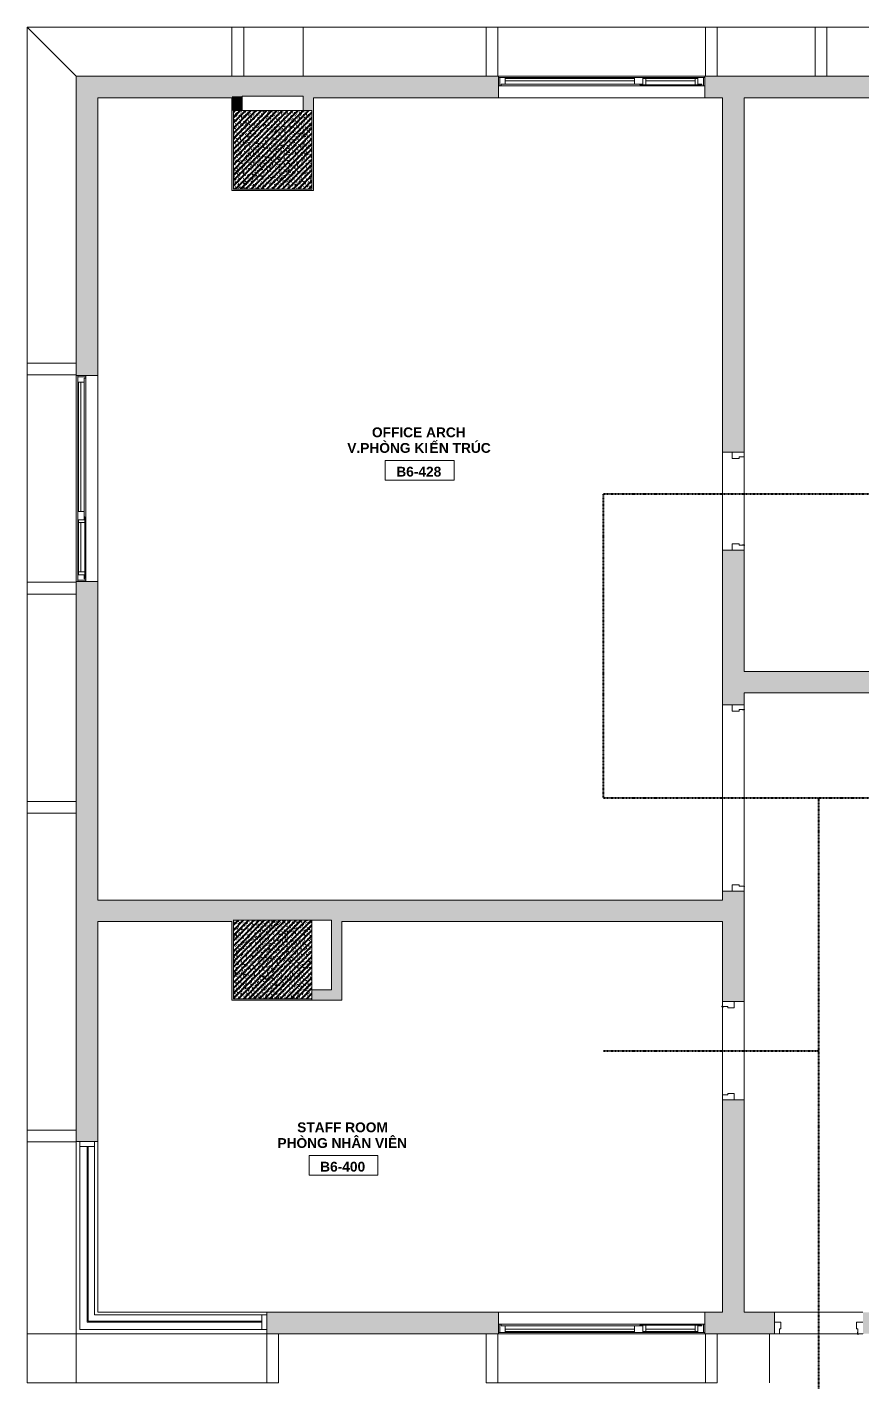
# Model space of a CAD drawing. Header units: millimetres. Extents: x -32790 to 17860, y 16874 to 75497.
# Drawn here: x -32790 to -24280, y 61682 to 75497 of the extents above; entities that cross this region are included whole.
import ezdxf

# ---------------------------------------------------------------- set-up
doc = ezdxf.new("R2010")
doc.units = ezdxf.units.MM
doc.linetypes.add('Dash', pattern=[6.35, 3.175, -3.175])
doc.linetypes.add('dash 1-1', pattern=[2, 1, -1])
for name, color, linetype, lineweight in [('A-AREA-IDEN', 2, 'Continuous', 9), ('A-DETL', 90, 'Continuous', 5), ('A-DOOR', 31, 'Continuous', 5), ('A-DOOR-FRAM', 31, 'Continuous', 5), ('A-FLOR', 192, 'Continuous', 5), ('A-GLAZ', 151, 'Continuous', 5), ('A-GLAZ-CWMG', 51, 'Continuous', 5), ('A-GLAZ-HDLN', 1, 'Dash', 5), ('A-WALL', 113, 'Continuous', 5), ('A-WALL-PATT', 111, 'Continuous', 5), ('S-COLS', 52, 'Continuous', 5)]:
    doc.layers.add(name, color=color, linetype=linetype, lineweight=lineweight)
doc.styles.add('Arial_B', font='arialbd.ttf', dxfattribs={"height": 100})
doc.styles.add('Arial_B_1', font='arialbd.ttf', dxfattribs={"height": 100})
pattern_1 = [(50, (0, 0), (63.763904, -5.57885), [6.668, -73.343]), (355, (0, 0), (-12.334876, 66.869514), [5.334, -58.674]), (100.451, (5.314, -0.465), (51.43036, 61.29098), [5.667, -62.332]), (46.184, (0, 17.78), (94.87722, -14.714836), [10.001, -110.014]), (96.636, (7.91, 16.55), (83.09115, 86.5993), [8.5, -93.497]), (351.184, (0, 17.78), (83.09204, 86.59928), [8.001, -88.011]), (21, (8.89, 13.335), (53.064487, -35.792726), [6.667, -73.342]), (326, (8.89, 13.335), (21.63066, 64.46546), [5.334, -58.674]), (71.451, (13.31, 10.35), (74.69646, 28.672367), [5.667, -62.332]), (37.5, (0, 0), (1.080413, 29.594271), [1.676, -56.286, 1.676, -57.887, -58.896]), (37.5, (0, 0), (1.080413, 29.594271), [-117.526, 1.676, -57.22]), (7.5, (0, 0), (23.386368, 35.063507), [1.676, -32.283, 1.676, -54.953, -22.447]), (7.5, (0, 0), (23.386368, 35.063507), [-90.589, 1.676, -20.771]), (327.5, (-19.825, 0), (47.456567, -2.0054684), [1.676, -20.549, 1.676, -67.666, -92.011]), (327.5, (-19.825, 0), (47.456567, -2.0054684), [-91.567, 1.676, -90.335]), (317.5, (-28.715, 0), (51.844948, 8.89904), [1.676, -27.216, 1.676, -44.374, -65.342]), (317.5, (-28.715, 0), (51.844948, 8.89904), [-74.943, 1.676, -63.665]), (45, (0, 0), (-26.715908, 26.715908), []), (45, (0, 10.89), (-26.715908, 26.715908), [])]

# ---------------------------------------------------------------- blocks, each defined once
blk = doc.blocks.new('DP3-D402 - DP3-D402-9238602-4th Traffic Floor Plan - Pedestrian')
at = {"layer": 'A-DOOR'}
for p, q in [((-901, 110), (-950, 110)), ((-900, 108), (-900, 94)), ((-900, 94), (-897, 94)), ((-900, 60), (-900, 94)), ((-885, 60), (-900, 60)), ((-897, 94), (-897, 113)), ((-885, -10), (-885, 60)), ((900, 60), (885, 60)), ((885, 60), (885, -10)), ((897, 113), (897, 94)), ((897, 94), (900, 94)), ((900, 94), (900, 108)), ((900, 94), (900, 60)), ((950, 110), (901, 110)), ((-950, -10), (-885, -10)), ((885, -10), (950, -10))]:
    blk.add_line(p, q, dxfattribs=at)
for centre, radius, start, end in [((-900, 113), 3, 0, 249.3211), ((-900, 113), 3, 58.6638, 131.9935), ((-900, 113), 3, 58.6638, 131.9935), ((-900, 113), 3, 58.6638, 131.9935), ((-900, 113), 3, 58.6638, 131.9935), ((-900, 113), 3, 58.6638, 131.9935), ((-900, 113), 3, 58.6638, 131.9935), ((-900, 113), 3, 58.6638, 131.9935), ((-902, 108), 2.19, 3.0662, 59.0753), ((900, 113), 3, 290.6789, 180), ((900, 113), 3, 48.0065, 121.3362), ((900, 113), 3, 48.0065, 121.3362), ((900, 113), 3, 48.0065, 121.3362), ((900, 113), 3, 48.0065, 121.3362), ((900, 113), 3, 48.0065, 121.3362), ((900, 113), 3, 48.0065, 121.3362), ((900, 113), 3, 48.0065, 121.3362), ((902, 108), 2.19, 120.9247, 176.9338)]:
    blk.add_arc(centre, radius, start, end, dxfattribs=at)
blk = doc.blocks.new('DP3-D301 - DP3-D301-9166700-4th Traffic Floor Plan - Pedestrian')
at = {"layer": 'A-DOOR'}
for p, q in [((447, 113), (447, 94)), ((447, 94), (450, 94)), ((450, 94), (450, 108))]:
    blk.add_line(p, q, dxfattribs=at)
for centre, radius, start, end in [((450, 113), 3, 290.6789, 180), ((450, 113), 3, 48.0065, 121.3362), ((450, 113), 3, 48.0065, 121.3362), ((450, 113), 3, 48.0065, 121.3362), ((450, 113), 3, 48.0065, 121.3362), ((450, 113), 3, 48.0065, 121.3362), ((450, 113), 3, 48.0065, 121.3362), ((450, 113), 3, 48.0065, 121.3362), ((452, 108), 2.19, 120.9247, 176.9338)]:
    blk.add_arc(centre, radius, start, end, dxfattribs=at)
at = {"layer": 'A-DOOR-FRAM'}
for p, q in [((-450, 110), (-500, 110)), ((-450, 60), (-450, 110)), ((-435, 60), (-450, 60)), ((-435, -10), (-435, 60)), ((450, 60), (435, 60)), ((435, 60), (435, -10)), ((450, 94), (450, 60)), ((500, 110), (451, 110)), ((-500, -10), (-435, -10)), ((435, -10), (500, -10))]:
    blk.add_line(p, q, dxfattribs=at)
blk = doc.blocks.new('DP3-D304 - DP3-D304-10885551-4th Traffic Floor Plan - Pedestrian')
at = {"layer": 'A-DOOR'}
for p, q in [((-450, 110), (-500, 110)), ((-450, 56), (-450, 110)), ((-435, 56), (-450, 56)), ((-435, -10), (-435, 56)), ((450, 56), (435, 56)), ((435, 56), (435, -10)), ((447, 113), (447, 94)), ((447, 94), (450, 94)), ((450, 94), (450, 108)), ((450, 94), (450, 56)), ((500, 110), (451, 110)), ((-500, -10), (-435, -10)), ((435, -10), (500, -10))]:
    blk.add_line(p, q, dxfattribs=at)
for centre, radius, start, end in [((450, 113), 3, 290.6789, 180), ((450, 113), 3, 48.0065, 121.3362), ((450, 113), 3, 48.0065, 121.3362), ((450, 113), 3, 48.0065, 121.3362), ((450, 113), 3, 48.0065, 121.3362), ((450, 113), 3, 48.0065, 121.3362), ((450, 113), 3, 48.0065, 121.3362), ((450, 113), 3, 48.0065, 121.3362), ((452, 108), 2.19, 120.9247, 176.9338)]:
    blk.add_arc(centre, radius, start, end, dxfattribs=at)
blk = doc.blocks.new('VGU_CLUSTER_W5A - W5B - VGU_CLUSTER_W5A - W5B-8601473-4th Traffic Floor Plan - Pedestrian')
at = {"layer": 'A-GLAZ', "lineweight": 9}
for p, q in [((-1037, 95), (-1050, 95)), ((-1050, 12), (-1037, 12)), ((-1037, 95), (-1037, 12)), ((-981, 95), (-1037, 95)), ((-1037, 12), (-1037, 95)), ((-1037, 12), (-1022, 12)), ((-1022, 12), (-1022, 28)), ((-1022, 28), (-981, 28)), ((-981, 28), (-1011, 28)), ((-1011, 28), (-1011, 21)), ((-1011, 21), (-951, 21)), ((-981, 28), (-981, 95)), ((-981, 88), (-981, 28)), ((-951, 88), (-981, 88)), ((-951, 21), (-951, 88)), ((-449, 88), (-951, 88)), ((-951, 88), (-951, 63)), ((-951, 63), (-449, 63)), ((-419, 88), (-449, 88)), ((-449, 88), (-449, 21)), ((-449, 63), (-449, 88)), ((-449, 21), (-389, 21)), ((-336, 95), (-419, 95)), ((-419, 95), (-419, 28)), ((-419, 28), (-419, 88)), ((-419, 28), (-336, 28)), ((-389, 28), (-419, 28)), ((-389, 21), (-389, 28)), ((-336, 28), (-336, 95)), ((981, 88), (-336, 88)), ((-336, 88), (-336, 63)), ((-336, 63), (981, 63)), ((1037, 95), (981, 95)), ((981, 95), (981, 28)), ((981, 63), (981, 88)), ((981, 28), (1022, 28)), ((1022, 28), (1022, 12)), ((1022, 12), (1037, 12)), ((1037, 12), (1037, 95)), ((1050, 95), (1037, 95)), ((1037, 95), (1037, 12)), ((1037, 12), (1050, 12))]:
    blk.add_line(p, q, dxfattribs=at)
at = {"layer": 'A-GLAZ'}
for p, q in [((-1022, 12), (1022, 12)), ((-419, 95), (-981, 95)), ((-951, 21), (-449, 21)), ((981, 95), (-336, 95)), ((-336, 28), (981, 28))]:
    blk.add_line(p, q, dxfattribs=at)
at = {"layer": 'A-GLAZ-HDLN'}
for p, q in [((-449, 95), (-951, 95)), ((-898, 95), (-951, 95)), ((-700, 95), (-713, 95)), ((-687, 95), (-700, 95))]:
    blk.add_line(p, q, dxfattribs=at)
blk = doc.blocks.new('Rectangular Mullion - TWOG-PROFILE-Mullion-120X500-10227434-4th Traffic Floor Plan - Pedestrian')
at = {"layer": 'A-GLAZ-CWMG'}
for p, q in [((-60, -250), (-60, 250)), ((-60, 250), (60, 250)), ((60, 250), (60, -250)), ((60, -250), (-60, -250))]:
    blk.add_line(p, q, dxfattribs=at)
blk = doc.blocks.new('DP3-D101 - DP3-D101-V12-4th Traffic Floor Plan - Pedestrian')
at = {"layer": 'A-DOOR'}
for p, q in [((-447, 10), (-388, 10)), ((-385, 7), (-385, -57)), ((385, -57), (385, 7)), ((388, 10), (447, 10)), ((-403, -110), (-447, -110)), ((-400, -63), (-400, -107)), ((-388, -60), (-397, -60)), ((397, -60), (388, -60)), ((397, -94), (397, -113)), ((400, -94), (397, -94)), ((400, -94), (400, -63)), ((400, -108), (400, -94)), ((447, -110), (403, -110))]:
    blk.add_line(p, q, dxfattribs=at)
for centre, radius, start, end in [((-447, 7), 3, 90, 180), ((-447, 7), 3, 90, 180), ((-388, 7), 3, 0, 90), ((-388, 7), 3, 0, 90), ((388, 7), 3, 90, 180), ((388, 7), 3, 150, 180), ((388, 7), 3, 90, 135), ((447, 7), 3, 0, 90), ((447, 7), 3, 45, 90), ((447, 7), 3, 0, 30), ((-447, -107), 3, 179.9639, 270), ((-447, -107), 3, 179.9639, 218.5508), ((-447, -107), 3, 231.4131, 270), ((-403, -107), 3, 270, 360), ((-403, -107), 3, 270, 0), ((-397, -63), 3, 90, 180), ((-388, -57), 3, 270, 0), ((-388, -57), 3, 270, 0), ((388, -57), 3, 180, 270), ((388, -57), 3, 180, 270), ((397, -63), 3, 0, 90), ((400, -113), 3, 180, 69.3211), ((400, -113), 3, 238.6638, 311.9935), ((400, -113), 3, 238.6638, 311.9935), ((400, -113), 3, 238.6638, 311.9935), ((400, -113), 3, 238.6638, 311.9935), ((400, -113), 3, 238.6638, 311.9935), ((400, -113), 3, 238.6638, 311.9935), ((400, -113), 3, 238.6638, 311.9935), ((403, -107), 3, 180, 270), ((403, -107), 3, 180, 270), ((402, -108), 2.19, 183.0662, 239.0753), ((447, -107), 3, 270, 0.0361), ((447, -107), 3, 270, 308.5869), ((447, -107), 3, 321.4492, 0.0361)]:
    blk.add_arc(centre, radius, start, end, dxfattribs=at)
blk = doc.blocks.new('Rectangular Mullion - TWOG-PROFILE-Mullion-120X500-10227400-4th Traffic Floor Plan - Pedestrian')
at = {"layer": 'A-GLAZ-CWMG'}
for p, q in [((-32790, 61682), (-32790, 62182)), ((-30350, 62182), (-32790, 62182)), ((-32790, 61682), (-30350, 61682))]:
    blk.add_line(p, q, dxfattribs=at)
blk = doc.blocks.new('Rectangular Mullion - TWOG-PROFILE-Mullion-120X500-10228347-4th Traffic Floor Plan - Pedestrian')
at = {"layer": 'A-GLAZ-CWMG'}
for p, q in [((-25890, 62182), (-27990, 62182)), ((-27997, 61682), (-25883, 61682))]:
    blk.add_line(p, q, dxfattribs=at)
blk = doc.blocks.new('Rectangular Mullion - TWOG-PROFILE-Mullion-120X500-11586678-4th Traffic Floor Plan - Pedestrian')
at = {"layer": 'A-GLAZ-CWMG'}
for p, q in [((-32790, 69840), (-32790, 71954)), ((-32290, 71947), (-32290, 69847))]:
    blk.add_line(p, q, dxfattribs=at)
blk = doc.blocks.new('Rectangular Mullion - TWOG-PROFILE-Mullion-120X500-10299814-4th Traffic Floor Plan - Pedestrian')
at = {"layer": 'A-GLAZ-CWMG'}
for p, q in [((-60, 250), (60, 250)), ((-60, -250), (-60, 250)), ((60, 250), (60, -250)), ((60, -250), (-60, -250))]:
    blk.add_line(p, q, dxfattribs=at)
blk = doc.blocks.new('Rectangular Mullion - TWOG-PROFILE-Mullion-120X500-10242999-4th Traffic Floor Plan - Pedestrian')
at = {"layer": 'A-GLAZ-CWMG'}
for p, q in [((-60, 250), (60, 250)), ((-60, -250), (-60, 250)), ((60, 250), (60, -250)), ((60, -250), (-60, -250))]:
    blk.add_line(p, q, dxfattribs=at)
blk = doc.blocks.new('Rectangular Mullion - TWOG-PROFILE-Mullion-120X500-11575941-4th Traffic Floor Plan - Pedestrian')
at = {"layer": 'A-GLAZ-CWMG'}
for p, q in [((-32790, 61682), (-32790, 64137)), ((-32290, 64137), (-32290, 61682)), ((-32290, 61682), (-32790, 61682))]:
    blk.add_line(p, q, dxfattribs=at)
blk = doc.blocks.new('VGU - CORNER WINDOW - VGU - CORNER WINDOW- 5500 H-10269738-4th Traffic Floor Plan - Pedestrian')
at = {"layer": 'A-GLAZ', "lineweight": 9}
for p, q in [((790, 1780), (790, 1830)), ((940, 1830), (940, 1780)), ((940, 1780), (790, 1780)), ((855, 1780), (865, 1780)), ((855, 10), (855, 1780)), ((865, 1780), (865, 0)), ((-975, 75), (-925, 75)), ((-925, 75), (-925, -75)), ((-925, 10), (855, 10)), ((-925, 0), (-925, 10)), ((-925, -75), (-975, -75)), ((865, 0), (-925, 0))]:
    blk.add_line(p, q, dxfattribs=at)
at = {"layer": 'A-GLAZ'}
for p, q in [((790, 1780), (790, 75)), ((940, -75), (940, 1780)), ((790, 75), (-925, 75)), ((-925, -75), (940, -75))]:
    blk.add_line(p, q, dxfattribs=at)
blk = doc.blocks.new('Rectangular Mullion - TWOG-PROFILE-Mullion-120X500-11670581-4th Traffic Floor Plan - Pedestrian')
at = {"layer": 'A-GLAZ-CWMG'}
for p, q in [((-60, -250), (-60, 250)), ((-60, 250), (60, 250)), ((60, 250), (60, -250)), ((60, -250), (-60, -250))]:
    blk.add_line(p, q, dxfattribs=at)
blk = doc.blocks.new('VGU_CLUSTER_W5A - W5B - VGU_CLUSTER_W5A - W5B-8633904-4th Traffic Floor Plan - Pedestrian')
at = {"layer": 'A-GLAZ', "lineweight": 9}
for p, q in [((-1050, -12), (-1037, -12)), ((-1037, -95), (-1050, -95)), ((-1037, -12), (-1022, -12)), ((-1037, -95), (-1037, -12)), ((-1037, -12), (-1037, -95)), ((-981, -95), (-1037, -95)), ((-1022, -12), (-1022, -28)), ((-1022, -28), (-981, -28)), ((-1011, -21), (-951, -21)), ((-1011, -28), (-1011, -21)), ((-981, -28), (-1011, -28)), ((-981, -88), (-981, -28)), ((-981, -28), (-981, -95)), ((-951, -88), (-981, -88)), ((-951, -21), (-951, -88)), ((-951, -88), (-951, -63)), ((-951, -63), (-449, -63)), ((-449, -88), (-951, -88)), ((-449, -21), (-389, -21)), ((-449, -88), (-449, -21)), ((-449, -63), (-449, -88)), ((-419, -88), (-449, -88)), ((-419, -95), (-419, -28)), ((-419, -28), (-336, -28)), ((-389, -28), (-419, -28)), ((-419, -28), (-419, -88)), ((-336, -95), (-419, -95)), ((-389, -21), (-389, -28)), ((-336, -28), (-336, -95)), ((-336, -88), (-336, -63)), ((-336, -63), (981, -63)), ((981, -88), (-336, -88)), ((981, -28), (1022, -28)), ((981, -95), (981, -28)), ((981, -63), (981, -88)), ((1037, -95), (981, -95)), ((1022, -12), (1037, -12)), ((1022, -28), (1022, -12)), ((1037, -12), (1037, -95)), ((1037, -12), (1050, -12)), ((1037, -95), (1037, -12)), ((1050, -95), (1037, -95))]:
    blk.add_line(p, q, dxfattribs=at)
at = {"layer": 'A-GLAZ'}
for p, q in [((-1022, -12), (1022, -12)), ((-419, -95), (-981, -95)), ((-951, -21), (-449, -21)), ((-336, -28), (981, -28)), ((981, -95), (-336, -95))]:
    blk.add_line(p, q, dxfattribs=at)
at = {"layer": 'A-GLAZ-HDLN'}
for p, q in [((-449, -95), (-951, -95)), ((-898, -95), (-951, -95)), ((-700, -95), (-713, -95)), ((-687, -95), (-700, -95))]:
    blk.add_line(p, q, dxfattribs=at)
blk = doc.blocks.new('Rectangular Mullion - TWOG-PROFILE-Mullion-120X500-11670582-4th Traffic Floor Plan - Pedestrian')
at = {"layer": 'A-GLAZ-CWMG'}
for p, q in [((-60, -250), (-60, 250)), ((-60, 250), (60, 250)), ((60, 250), (60, -250)), ((60, -250), (-60, -250))]:
    blk.add_line(p, q, dxfattribs=at)
blk = doc.blocks.new('Rectangular Mullion - TWOG-PROFILE-Mullion-120X500-11260105-4th Traffic Floor Plan - Pedestrian')
at = {"layer": 'A-GLAZ-CWMG'}
for p, q in [((-25883, 75497), (-26940, 75497)), ((-26940, 74997), (-25890, 74997))]:
    blk.add_line(p, q, dxfattribs=at)
blk = doc.blocks.new('Rectangular Mullion - TWOG-PROFILE-Mullion-120X500-11260106-4th Traffic Floor Plan - Pedestrian')
at = {"layer": 'A-GLAZ-CWMG'}
for p, q in [((-26940, 75497), (-27997, 75497)), ((-27990, 74997), (-26940, 74997))]:
    blk.add_line(p, q, dxfattribs=at)
blk = doc.blocks.new('Room Tag - Room Tag-8377849-4th Traffic Floor Plan - Pedestrian')
at = {"layer": 'A-AREA-IDEN'}
for p, q in [((-7, -0.80625), (-7, -4.80625)), ((-7, -0.80625), (7, -0.80625)), ((7, -0.80625), (7, -4.80625)), ((-7, -4.80625), (7, -4.80625))]:
    blk.add_line(p, q, dxfattribs=at)

msp = doc.modelspace()

# ---------------------------------------------------------------- hatches: boundary and pattern name
at = {"layer": 'A-WALL-PATT'}
for points in [[(-32070, 74777), (-30705, 74777), (-30705, 74997), (-32290, 74997), (-32290, 74777)], [(-30600, 74792), (-29980, 74792), (-29980, 74997), (-30705, 74997), (-30705, 74792)], [(-29890, 74647), (-29875, 74647), (-29875, 74997), (-29980, 74997), (-29980, 74647)], [(-30600, 74647), (-30600, 74792), (-30705, 74792), (-30705, 74647), (-30690, 74647)], [(-30690, 74647), (-30705, 74647), (-30705, 73847), (-30690, 73847)], [(-29875, 73832), (-29875, 74647), (-29890, 74647), (-29890, 73832)], [(-29890, 73832), (-29890, 73847), (-30705, 73847), (-30705, 73832), (-30690, 73832)], [(-31099, 66382), (-30690, 66382), (-30690, 66602), (-32070, 66602), (-32070, 66382)], [(-29690, 66602), (-30690, 66602), (-30690, 66397), (-29690, 66397)], [(-25710, 66382), (-25710, 66602), (-29690, 66602), (-29690, 66382), (-26474, 66382)], [(-30690, 65582), (-30690, 66382), (-30705, 66382), (-30705, 65582)], [(-29585, 65687), (-29585, 66382), (-29690, 66382), (-29690, 65687)], [(-29585, 65582), (-29585, 65687), (-29890, 65687), (-29890, 65582), (-29690, 65582)], [(-29890, 65597), (-30690, 65597), (-30690, 65582), (-29890, 65582)]]:
    msp.add_hatch(color=256, dxfattribs=at).paths.add_polyline_path(points)
h = msp.add_hatch(color=256, dxfattribs=at)
h.paths.add_polyline_path([(-25490, 74777), (-24105, 74777), (-24105, 74997), (-25890, 74997), (-25890, 74777), (-25710, 74777)])
h.paths.add_polyline_path([(-28786, 74777), (-27990, 74777), (-27990, 74997), (-29875, 74997), (-29875, 74777)])
h = msp.add_hatch(color=256, dxfattribs=at)
h.paths.add_polyline_path([(-32070, 64141), (-32070, 69847), (-32290, 69847), (-32290, 64141)])
h.paths.add_polyline_path([(-32070, 71947), (-32070, 74777), (-32290, 74777), (-32290, 71947)])
h = msp.add_hatch(color=256, dxfattribs=at)
h.paths.add_polyline_path([(-25490, 68932), (-25490, 70167), (-25710, 70167), (-25710, 68932)])
h.paths.add_polyline_path([(-25490, 71167), (-25490, 74777), (-25710, 74777), (-25710, 71167)])
h = msp.add_hatch(color=256, dxfattribs=at)
h.paths.add_polyline_path([(-10286, 68712), (-10205, 68712), (-10205, 68932), (-12380, 68932), (-12380, 68712)])
h.paths.add_polyline_path([(-16780, 68712), (-14700, 68712), (-14700, 68932), (-19080, 68932), (-19080, 68712), (-17000, 68712)])
h.paths.add_polyline_path([(-13430, 68712), (-13380, 68712), (-13380, 68932), (-13700, 68932), (-13700, 68712), (-13650, 68712)])
h.paths.add_polyline_path([(-25710, 68712), (-21400, 68712), (-21400, 68932), (-25710, 68932), (-25710, 68751)])
h.paths.add_polyline_path([(-20114, 68712), (-20080, 68712), (-20080, 68932), (-20400, 68932), (-20400, 68712), (-20130, 68712)])
h = msp.add_hatch(color=256, dxfattribs=at)
h.paths.add_polyline_path([(-25490, 62402), (-25490, 64567), (-25710, 64567), (-25710, 62402)])
h.paths.add_polyline_path([(-25710, 65567), (-25490, 65567), (-25490, 66692), (-25710, 66692), (-25710, 66382)])
h.paths.add_polyline_path([(-25490, 68592), (-25490, 68712), (-25710, 68712), (-25710, 68592)])
h = msp.add_hatch(color=256, dxfattribs=at)
h.paths.add_polyline_path([(-25180, 62182), (-25180, 62402), (-25890, 62402), (-25890, 62182), (-25317, 62182)])
h.paths.add_polyline_path([(-21905, 62182), (-21905, 62402), (-22542, 62402), (-22542, 62182)])
h.paths.add_polyline_path([(-27990, 62182), (-27990, 62402), (-30350, 62402), (-30350, 62182), (-28786, 62182)])
h.paths.add_polyline_path([(-24280, 62182), (-23522, 62182), (-23522, 62402), (-24280, 62402), (-24280, 62301)])
at = {"layer": 'S-COLS'}
h = msp.add_hatch(dxfattribs=at)
h.set_pattern_fill('FP_1', color=256, style=0, pattern_type=2)
h.set_pattern_definition(pattern_1)
h.paths.add_polyline_path([(-29890, 74647), (-30690, 74647), (-30690, 73847), (-29890, 73847)])
h = msp.add_hatch(dxfattribs=at)
h.set_pattern_fill('FP_1', color=256, style=0, pattern_type=2)
h.set_pattern_definition(pattern_1)
h.paths.add_polyline_path([(-29890, 66397), (-30690, 66397), (-30690, 65597), (-29890, 65597)])

# ---------------------------------------------------------------- linework, layer by layer
at = {"layer": 'A-DETL', "linetype": 'dash 1-1', "lineweight": 40}
for p, q in [((-26920, 67642), (-26920, 70742)), ((-26920, 70742), (-20820, 70742)), ((-26920, 67642), (-22920, 67642)), ((-24730, 32372), (-24730, 67642)), ((-26920, 65067), (-24730, 65067))]:
    msp.add_line(p, q, dxfattribs=at)
at = {"layer": 'A-FLOR'}
for p, q in [((-25710, 66692), (-25710, 68592)), ((-25490, 68539), (-25490, 66745)), ((-25710, 64617), (-25710, 65514)), ((-25490, 65567), (-25490, 64567))]:
    msp.add_line(p, q, dxfattribs=at)
at = {"layer": 'A-WALL'}
for p, q in [((-32790, 75497), (-32290, 74997)), ((-32790, 61682), (-32790, 75497)), ((-32790, 75497), (-23380, 75497)), ((-29980, 75497), (-29980, 74997)), ((-27990, 74997), (-25890, 74997)), ((-25890, 74777), (-27990, 74777)), ((-32290, 69847), (-32290, 71947)), ((-32070, 71947), (-32070, 69847)), ((-25710, 70167), (-25710, 71167)), ((-25490, 71117), (-25490, 70220)), ((-32290, 62182), (-32290, 64137)), ((-32070, 64141), (-32070, 62402)), ((-32070, 62402), (-30350, 62402)), ((-27990, 62402), (-25890, 62402)), ((-25180, 62402), (-24280, 62402)), ((-30350, 62182), (-32290, 62182)), ((-25890, 62182), (-27990, 62182)), ((-25230, 62182), (-25230, 61682)), ((-25177, 62182), (-25180, 62182)), ((-24333, 62182), (-25133, 62182)), ((-24327, 62182), (-24329, 62182)), ((-24280, 62182), (-24283, 62182))]:
    msp.add_line(p, q, dxfattribs=at)
at = {"layer": 'A-WALL', "lineweight": 15}
for p, q in [((-27990, 74997), (-32290, 74997)), ((-32290, 74997), (-32290, 71947)), ((-27990, 74777), (-27990, 74997)), ((-22405, 74997), (-25890, 74997)), ((-25890, 74997), (-25890, 74777)), ((-32070, 74777), (-30705, 74777)), ((-32070, 71947), (-32070, 74777)), ((-30705, 74777), (-30705, 73832)), ((-30600, 74647), (-30600, 74792)), ((-30600, 74792), (-29980, 74792)), ((-29980, 74792), (-29980, 74647)), ((-29875, 73832), (-29875, 74777)), ((-29875, 74777), (-27990, 74777)), ((-25890, 74777), (-25710, 74777)), ((-25710, 74777), (-25710, 71167)), ((-25490, 71167), (-25490, 74777)), ((-25490, 74777), (-24105, 74777)), ((-30690, 73847), (-30690, 74647)), ((-30690, 74647), (-30600, 74647)), ((-29980, 74647), (-29890, 74647)), ((-29890, 74647), (-29890, 73847)), ((-30705, 73832), (-29875, 73832)), ((-29890, 73847), (-30690, 73847)), ((-32290, 71947), (-32070, 71947)), ((-25710, 71167), (-25490, 71167)), ((-25710, 70167), (-25710, 68592)), ((-25490, 70167), (-25710, 70167)), ((-25490, 68932), (-25490, 70167)), ((-32070, 69847), (-32290, 69847)), ((-32290, 69847), (-32290, 64141)), ((-32070, 66602), (-32070, 69847)), ((-21400, 68932), (-25490, 68932)), ((-25490, 68712), (-21400, 68712)), ((-25490, 68592), (-25490, 68712)), ((-25710, 68592), (-25490, 68592)), ((-25710, 66602), (-32070, 66602)), ((-25710, 66692), (-25710, 66602)), ((-25490, 66692), (-25710, 66692)), ((-25490, 65567), (-25490, 66692)), ((-32070, 64141), (-32070, 66382)), ((-32070, 66382), (-30705, 66382)), ((-30705, 66382), (-30705, 65582)), ((-30690, 66382), (-30690, 66397)), ((-30690, 65597), (-30690, 66382)), ((-29890, 66397), (-29690, 66397)), ((-29690, 66397), (-29690, 65687)), ((-29585, 66382), (-25710, 66382)), ((-29585, 65582), (-29585, 66382)), ((-25710, 66382), (-25710, 65567)), ((-29690, 65687), (-29890, 65687)), ((-29890, 65687), (-29890, 65582)), ((-30705, 65582), (-29890, 65582)), ((-29890, 65597), (-30690, 65597)), ((-29890, 65582), (-29585, 65582)), ((-25710, 65567), (-25490, 65567)), ((-25710, 64567), (-25710, 62402)), ((-25490, 64567), (-25710, 64567)), ((-25490, 62402), (-25490, 64567)), ((-32290, 64141), (-32070, 64141)), ((-27990, 62402), (-30350, 62402)), ((-30350, 62402), (-30350, 62182)), ((-27990, 62182), (-27990, 62402)), ((-25710, 62402), (-25890, 62402)), ((-25890, 62402), (-25890, 62182)), ((-25180, 62402), (-25490, 62402)), ((-25180, 62182), (-25180, 62402)), ((-30350, 62182), (-27990, 62182)), ((-25890, 62182), (-25180, 62182))]:
    msp.add_line(p, q, dxfattribs=at)
at = {"layer": 'S-COLS', "lineweight": 15}
for p, q in [((-29890, 74647), (-30690, 74647)), ((-30690, 74647), (-30690, 73847)), ((-29890, 73847), (-29890, 74647)), ((-30690, 73847), (-29890, 73847)), ((-29890, 66397), (-30690, 66397)), ((-30690, 66397), (-30690, 65597)), ((-29890, 65597), (-29890, 66397)), ((-30690, 65597), (-29890, 65597))]:
    msp.add_line(p, q, dxfattribs=at)

# ---------------------------------------------------------------- block references
at = {"layer": 'A-AREA-IDEN', "xscale": 49.99999999999998, "yscale": 49.99999999999998, "zscale": 49.99999999999998}
for p in [(-28793, 71121), (-29568, 64039)]:
    msp.add_blockref('Room Tag - Room Tag-8377849-4th Traffic Floor Plan - Pedestrian', p, dxfattribs=at)
at = {"layer": 'A-DOOR'}
for name, p, rotation in [('DP3-D402 - DP3-D402-9238602-4th Traffic Floor Plan - Pedestrian', (-25600, 67642), 270), ('DP3-D304 - DP3-D304-10885551-4th Traffic Floor Plan - Pedestrian', (-25600, 65067), 90)]:
    msp.add_blockref(name, p, dxfattribs=dict(at, rotation=rotation))
msp.add_blockref('DP3-D101 - DP3-D101-V12-4th Traffic Floor Plan - Pedestrian', (-24730, 62292), dxfattribs=at)
at = {"layer": 'A-DOOR-FRAM', "rotation": 270}
msp.add_blockref('DP3-D301 - DP3-D301-9166700-4th Traffic Floor Plan - Pedestrian', (-25600, 70667), dxfattribs=at)
at = {"layer": 'A-GLAZ', "rotation": 269.9999999999999}
msp.add_blockref('VGU - CORNER WINDOW - VGU - CORNER WINDOW- 5500 H-10269738-4th Traffic Floor Plan - Pedestrian', (-32180, 63166), dxfattribs=at)
at = {"layer": 'A-GLAZ-CWMG', "extrusion": (0, 0, -1)}
for name, p in [('Rectangular Mullion - TWOG-PROFILE-Mullion-120X500-11670582-4th Traffic Floor Plan - Pedestrian', (30645, 75247)), ('Rectangular Mullion - TWOG-PROFILE-Mullion-120X500-11670581-4th Traffic Floor Plan - Pedestrian', (28057, 75247)), ('Rectangular Mullion - TWOG-PROFILE-Mullion-120X500-11670581-4th Traffic Floor Plan - Pedestrian', (25823, 75247)), ('Rectangular Mullion - TWOG-PROFILE-Mullion-120X500-11670582-4th Traffic Floor Plan - Pedestrian', (24707, 75247))]:
    msp.add_blockref(name, p, dxfattribs=at)
at = {"layer": 'A-GLAZ-CWMG'}
for name in ['Rectangular Mullion - TWOG-PROFILE-Mullion-120X500-11260106-4th Traffic Floor Plan - Pedestrian', 'Rectangular Mullion - TWOG-PROFILE-Mullion-120X500-11260105-4th Traffic Floor Plan - Pedestrian', 'Rectangular Mullion - TWOG-PROFILE-Mullion-120X500-11586678-4th Traffic Floor Plan - Pedestrian', 'Rectangular Mullion - TWOG-PROFILE-Mullion-120X500-11575941-4th Traffic Floor Plan - Pedestrian', 'Rectangular Mullion - TWOG-PROFILE-Mullion-120X500-10227400-4th Traffic Floor Plan - Pedestrian', 'Rectangular Mullion - TWOG-PROFILE-Mullion-120X500-10228347-4th Traffic Floor Plan - Pedestrian']:
    msp.add_blockref(name, (0, 0), dxfattribs=at)
at = {"layer": 'A-GLAZ-CWMG', "extrusion": (0, 0, -1)}
for name, p, rotation in [('Rectangular Mullion - TWOG-PROFILE-Mullion-120X500-10299814-4th Traffic Floor Plan - Pedestrian', (32540, 72014), 90.00000000000053), ('Rectangular Mullion - TWOG-PROFILE-Mullion-120X500-10299814-4th Traffic Floor Plan - Pedestrian', (32540, 69780), 90.00000000000053), ('Rectangular Mullion - TWOG-PROFILE-Mullion-120X500-10242999-4th Traffic Floor Plan - Pedestrian', (32540, 67547), 90.00000000000055), ('Rectangular Mullion - TWOG-PROFILE-Mullion-120X500-10299814-4th Traffic Floor Plan - Pedestrian', (32540, 64197), 90.00000000000053), ('Rectangular Mullion - TWOG-PROFILE-Mullion-120X500-10227434-4th Traffic Floor Plan - Pedestrian', (30290, 61932), 180), ('Rectangular Mullion - TWOG-PROFILE-Mullion-120X500-10227434-4th Traffic Floor Plan - Pedestrian', (28057, 61932), 180), ('Rectangular Mullion - TWOG-PROFILE-Mullion-120X500-10227434-4th Traffic Floor Plan - Pedestrian', (25823, 61932), 180)]:
    msp.add_blockref(name, p, dxfattribs=dict(at, rotation=rotation))
at = {"layer": 'A-GLAZ-HDLN'}
for name, p, rotation in [('VGU_CLUSTER_W5A - W5B - VGU_CLUSTER_W5A - W5B-8633904-4th Traffic Floor Plan - Pedestrian', (-26940, 74887), 180), ('VGU_CLUSTER_W5A - W5B - VGU_CLUSTER_W5A - W5B-8601473-4th Traffic Floor Plan - Pedestrian', (-32180, 70897), 89.99999999999991), ('VGU_CLUSTER_W5A - W5B - VGU_CLUSTER_W5A - W5B-8601473-4th Traffic Floor Plan - Pedestrian', (-26940, 62292), 180)]:
    msp.add_blockref(name, p, dxfattribs=dict(at, rotation=rotation))

# ---------------------------------------------------------------- texts
at = {"layer": 'A-AREA-IDEN', "char_height": 100, "attachment_point": 1}
for s, insert, width, style in [('V.PHÒNG KI', (-29530, 71259), 1014.13, 'Arial_B'), ('OFFICE ARCH', (-29279, 71418), 1174.47, 'Arial_B'), ('\\fArial|b1|i0|c254|p34|;Ế', (-28693, 71259), 116.24, 'Arial_B_1'), ('N TRÚC', (-28597, 71259), 653.38, 'Arial_B'), ('B6-428', (-29031, 71017), 565.19, 'Arial_B'), ('STAFF ROOM', (-30040, 64336), 1142.4, 'Arial_B'), ('PHÒNG NHÂN VIÊN', (-30241, 64176), 1627.43, 'Arial_B'), ('B6-400', (-29806, 63935), 565.19, 'Arial_B')]:
    msp.add_mtext(s, dxfattribs=dict(at, insert=insert, width=width, style=style))

doc.saveas('drawing.dxf')
